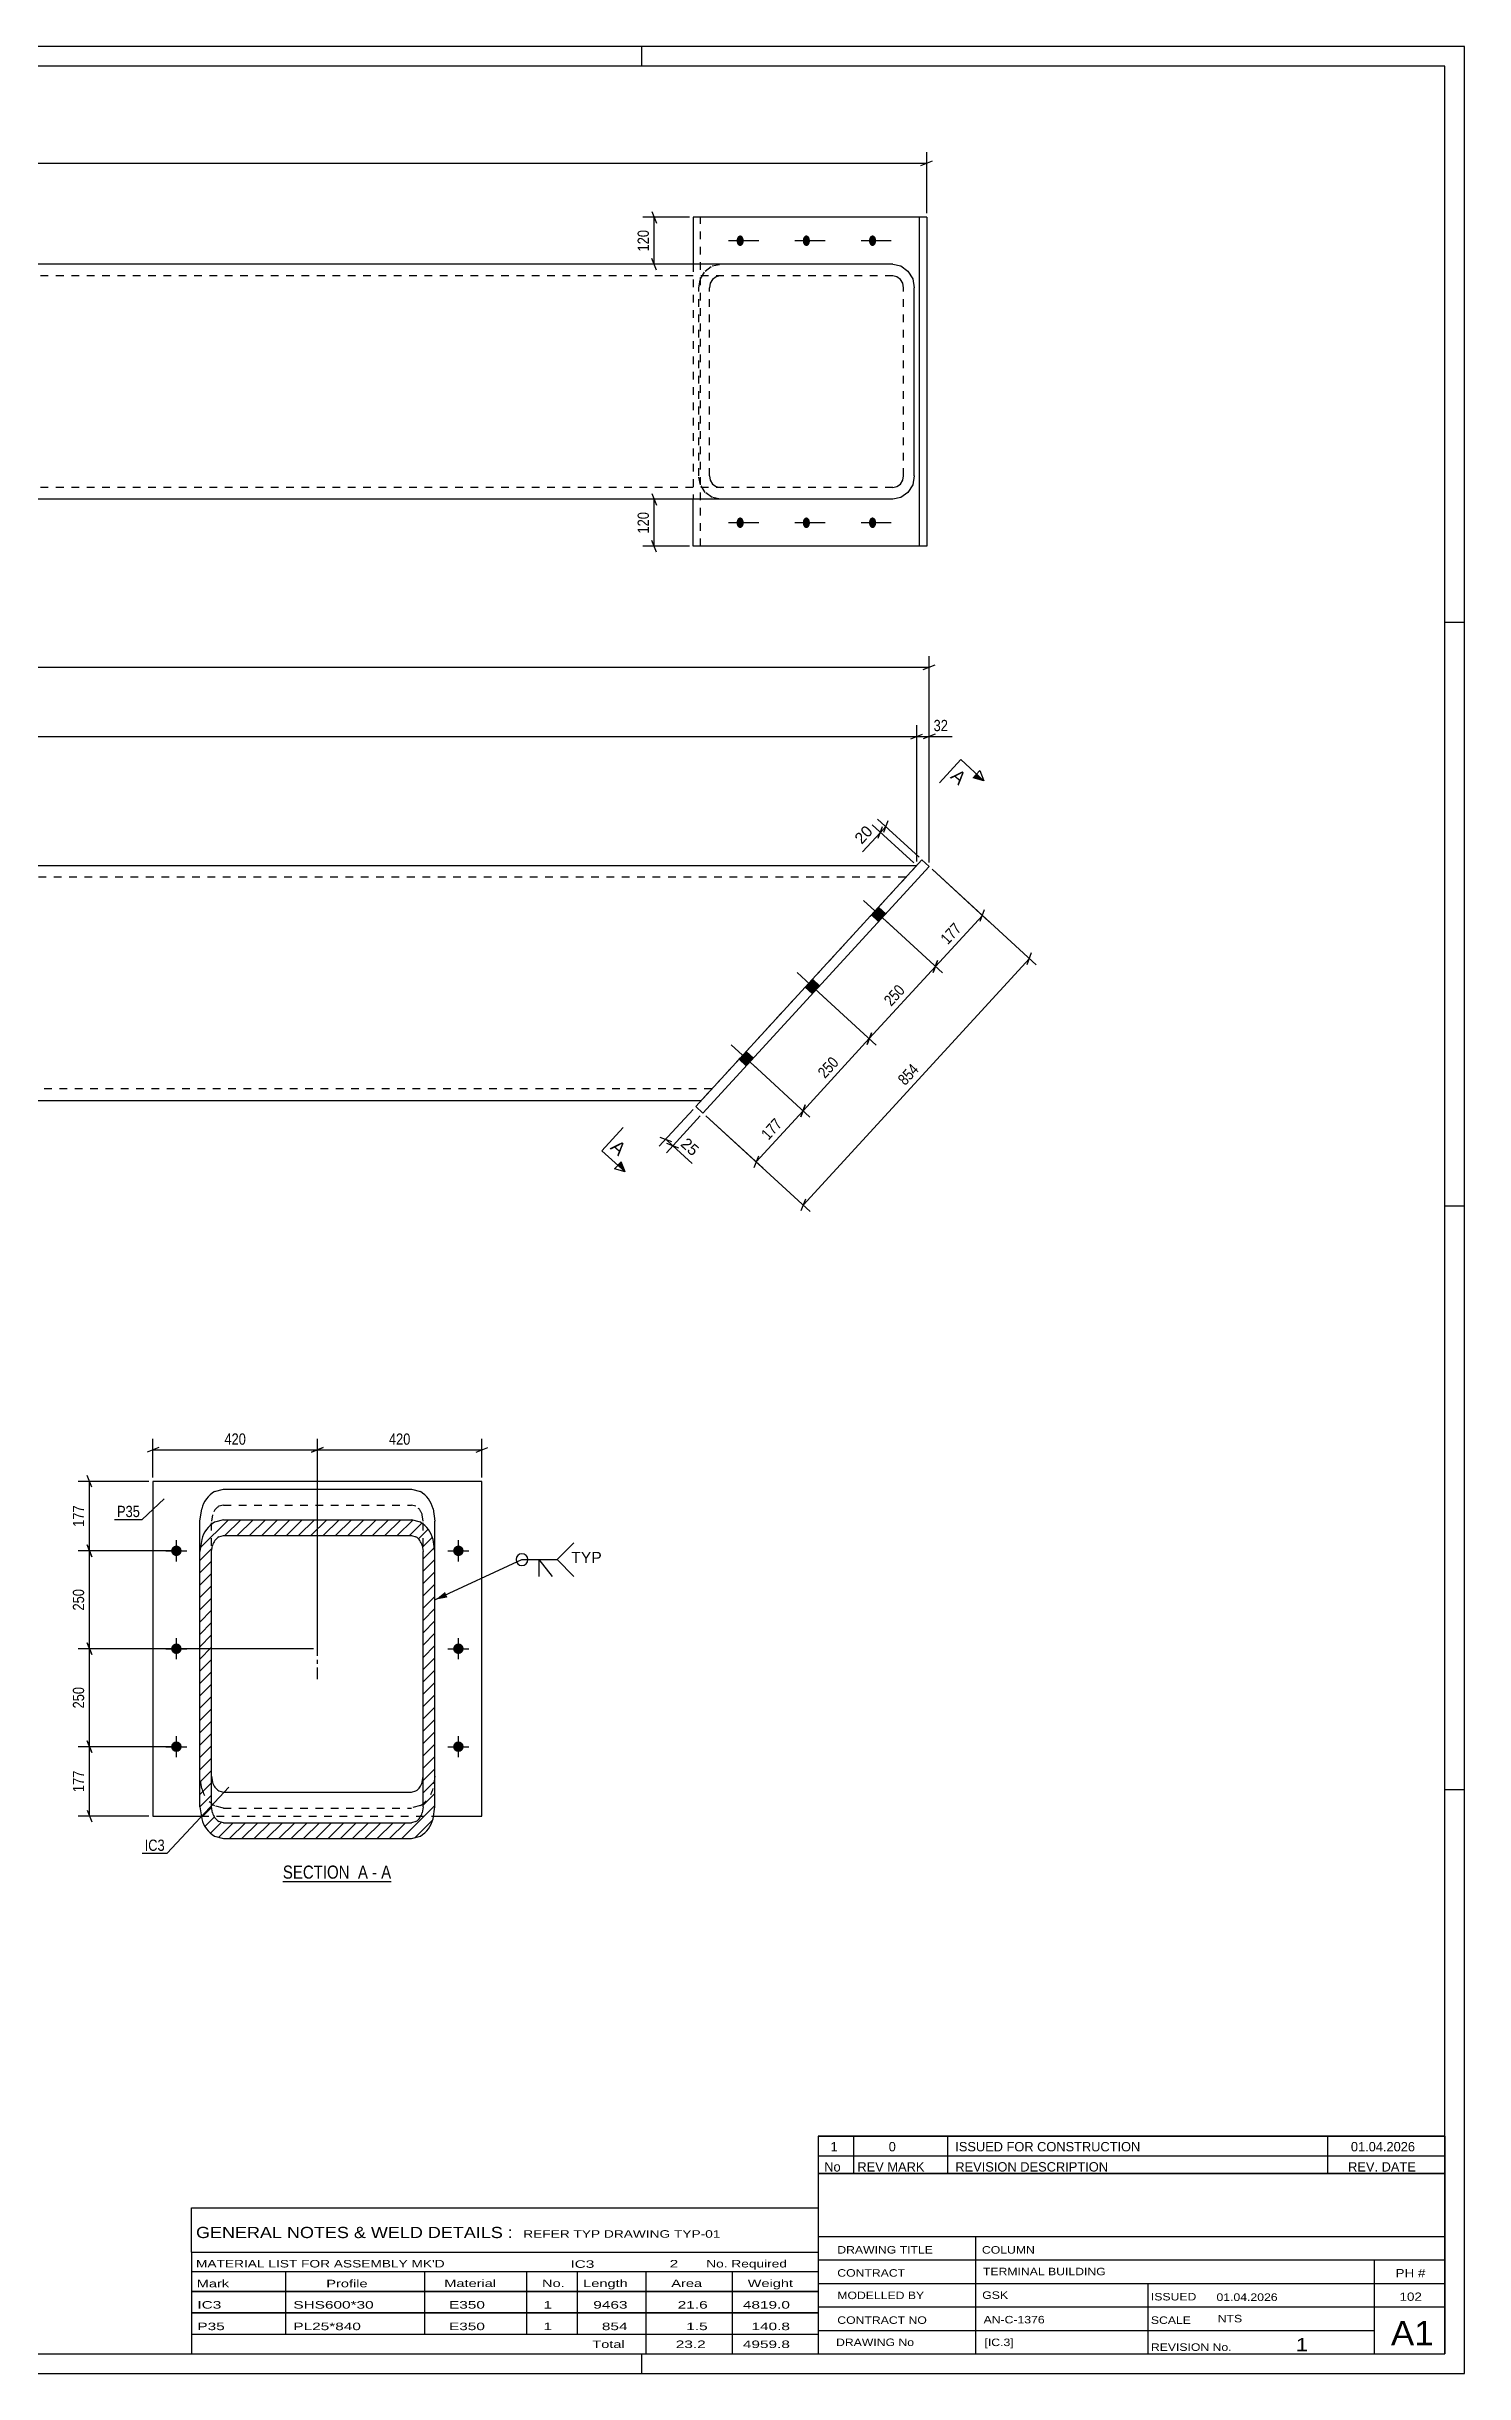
# Model space of a CAD drawing. Header units: millimetres. Extents: x 0 to 841, y 0 to 594.
# Drawn here: x 479 to 841, y 0 to 594 of the extents above; entities that cross this region are included whole.
import ezdxf

# ---------------------------------------------------------------- set-up
doc = ezdxf.new("R2010")
doc.units = ezdxf.units.MM
doc.linetypes.add('DXK_LINE_DOT2', pattern=[3.9198, 1.9599, -1.9599])
doc.linetypes.add('DXK_LINE_DOT3', pattern=[5.9187, 2.979, -0.9799, 0.9799, -0.9799])
doc.styles.add('Arial', font='ARIAL.TTF', dxfattribs={"height": 0.2})
doc.styles.add('Arial Narrow', font='ARIALN.TTF', dxfattribs={"height": 0.2})

# ---------------------------------------------------------------- blocks, each defined once
blk = doc.blocks.new('Unknown-727412245-1984')
at = {"color": 5, "linetype": 'Continuous'}
for p, q in [((841, 594), (0, 594)), ((631, 589), (631, 594)), ((841, 0), (841, 594)), ((836, 589), (5, 589)), ((836, 5), (836, 589)), ((841, 447), (836, 447)), ((841, 298), (836, 298)), ((841, 149), (836, 149)), ((0, 0), (841, 0)), ((5, 5), (836, 5)), ((631, 0), (631, 5))]:
    blk.add_line(p, q, dxfattribs=at)
blk = doc.blocks.new('Unknown-727412245-13 - 2890')
at = {"color": 6, "linetype": 'Continuous'}
blk.add_line((539.33, 125.56), (566.98, 125.56), dxfattribs=at)
at = {"color": 0, "linetype": 'Continuous'}
blk.add_wipeout([(557.44, 126.31), (557.44, 129.81), (539.33, 129.81), (539.33, 126.31)], dxfattribs=at)
blk.add_wipeout([(561.05, 126.31), (561.05, 129.81), (558.49, 129.81), (558.49, 126.31)], dxfattribs=at)
at = {"color": 7, "linetype": 'Continuous', "style": 'Arial Narrow'}
blk.add_text('SECTION ', height=3.34, dxfattribs=at).set_placement((539.33, 126.31))
at = {"color": 0, "linetype": 'Continuous'}
blk.add_wipeout([(563.37, 126.31), (563.37, 129.81), (562.1, 129.81), (562.1, 126.31)], dxfattribs=at)
at = {"color": 7, "linetype": 'Continuous', "style": 'Arial Narrow'}
blk.add_text('A', height=3.34, dxfattribs=at).set_placement((558.49, 126.31))
at = {"color": 0, "linetype": 'Continuous'}
blk.add_wipeout([(566.98, 126.31), (566.98, 129.81), (564.42, 129.81), (564.42, 126.31)], dxfattribs=at)
at = {"color": 7, "linetype": 'Continuous', "style": 'Arial Narrow'}
for s, p in [('-', (562.1, 126.31)), ('A', (564.42, 126.31))]:
    blk.add_text(s, height=3.34, dxfattribs=at).set_placement(p)
blk = doc.blocks.new('Bolt-727412245-1223 - 1134')
at = {"linetype": 'Continuous'}
for points in [[(691.42, 374.31), (689.59, 372.32), (691.43, 370.63), (693.26, 372.62)], [(674.52, 355.89), (672.69, 353.9), (674.53, 352.21), (676.36, 354.2)], [(657.62, 337.46), (655.79, 335.47), (657.63, 333.78), (659.46, 335.77)]]:
    blk.add_hatch(color=1, dxfattribs=at).paths.add_polyline_path(points)
at = {"color": 1, "linetype": 'Continuous'}
for p, q in [((695.29, 368.92), (687.56, 376.02)), ((693.26, 372.62), (691.42, 374.31)), ((691.43, 370.63), (689.59, 372.32)), ((678.39, 350.5), (670.66, 357.6)), ((674.53, 352.21), (672.69, 353.9)), ((676.36, 354.2), (674.52, 355.89)), ((661.49, 332.08), (653.76, 339.17)), ((657.63, 333.78), (655.79, 335.47)), ((659.46, 335.77), (657.62, 337.46))]:
    blk.add_line(p, q, dxfattribs=at)
blk = doc.blocks.new('Part-727412245-1220 - 1134')
at = {"color": 2, "linetype": 'Continuous'}
for p, q in [((702.49, 386.38), (644.74, 323.43)), ((704.33, 384.68), (702.49, 386.38)), ((646.58, 321.74), (704.33, 384.68)), ((644.74, 323.43), (646.58, 321.74))]:
    blk.add_line(p, q, dxfattribs=at)
blk = doc.blocks.new('Part-727412245-1221 - 1134')
at = {"color": 2, "linetype": 'Continuous'}
for p, q in [((132.64, 384.93), (127.13, 378.93)), ((132.64, 384.93), (388.64, 384.93)), ((388.74, 384.93), (701.16, 384.93)), ((127.13, 378.93), (100.67, 350.09)), ((121.56, 330.93), (100.67, 350.09)), ((121.56, 330.93), (128.1, 324.93)), ((128.1, 324.93), (388.64, 324.93)), ((388.74, 324.93), (646.11, 324.93))]:
    blk.add_line(p, q, dxfattribs=at)
at = {"color": 7, "linetype": 'DXK_LINE_DOT2'}
for p, q in [((132.64, 384.93), (129.24, 381.22)), ((388.64, 381.93), (129.89, 381.93)), ((698.41, 381.93), (388.74, 381.93)), ((701.16, 384.93), (646.11, 324.93)), ((127.6, 325.38), (121.56, 330.93)), ((388.64, 327.93), (124.83, 327.93)), ((648.86, 327.93), (388.74, 327.93))]:
    blk.add_line(p, q, dxfattribs=at)
blk = doc.blocks.new('Bolt-727412245-1222 - 1134')
at = {"linetype": 'Continuous'}
for points in [[(691.42, 374.31), (689.59, 372.32), (691.43, 370.63), (693.26, 372.62)], [(674.52, 355.89), (672.69, 353.9), (674.53, 352.21), (676.36, 354.2)], [(657.62, 337.46), (655.79, 335.47), (657.63, 333.78), (659.46, 335.77)]]:
    blk.add_hatch(color=1, dxfattribs=at).paths.add_polyline_path(points)
at = {"color": 1, "linetype": 'Continuous'}
for p, q in [((695.29, 368.92), (687.56, 376.02)), ((693.26, 372.62), (691.42, 374.31)), ((691.43, 370.63), (689.59, 372.32)), ((678.39, 350.5), (670.66, 357.6)), ((674.53, 352.21), (672.69, 353.9)), ((676.36, 354.2), (674.52, 355.89)), ((661.49, 332.08), (653.76, 339.17)), ((657.63, 333.78), (655.79, 335.47)), ((659.46, 335.77), (657.62, 337.46))]:
    blk.add_line(p, q, dxfattribs=at)
blk = doc.blocks.new('Part-727412245-1226 - 1225')
at = {"color": 2, "linetype": 'Continuous'}
for p, q in [((644.11, 550.43), (644.11, 538.43)), ((701.87, 550.43), (644.11, 550.43)), ((703.71, 550.43), (701.87, 550.43)), ((701.87, 466.43), (701.87, 550.43)), ((703.71, 550.43), (703.71, 466.43)), ((644.11, 466.43), (644.11, 478.43)), ((703.71, 466.43), (644.11, 466.43))]:
    blk.add_line(p, q, dxfattribs=at)
at = {"color": 7, "linetype": 'DXK_LINE_DOT2'}
for p, q in [((645.96, 466.43), (645.96, 550.43)), ((644.11, 538.43), (644.11, 478.43))]:
    blk.add_line(p, q, dxfattribs=at)
blk = doc.blocks.new('Part-727412245-1227 - 1225')
at = {"color": 2, "linetype": 'Continuous'}
for p, q in [((388.01, 538.43), (100.05, 538.43)), ((100.05, 535.43), (100.05, 538.43)), ((126.51, 535.43), (100.05, 535.43)), ((122.19, 535.21), (120.94, 535.43)), ((123.25, 534.56), (122.19, 535.21)), ((128.62, 537.98), (126.51, 538.43)), ((126.51, 535.43), (127.56, 535.21)), ((127.56, 535.21), (128.45, 534.56)), ((130.4, 536.68), (128.62, 537.98)), ((131.59, 534.73), (130.4, 536.68)), ((132.01, 532.43), (131.59, 534.73)), ((695.03, 538.43), (388.11, 538.43)), ((695.03, 538.43), (697.14, 537.98)), ((697.14, 537.98), (698.92, 536.68)), ((698.92, 536.68), (700.12, 534.73)), ((700.12, 534.73), (700.54, 532.43)), ((123.96, 533.58), (123.25, 534.56)), ((124.21, 532.43), (123.96, 533.58)), ((124.21, 484.43), (124.21, 532.43)), ((128.45, 534.56), (129.05, 533.58)), ((129.05, 533.58), (129.26, 532.43)), ((129.26, 484.43), (129.26, 532.43)), ((132.01, 484.43), (132.01, 532.43)), ((700.54, 484.43), (700.54, 532.43)), ((100.05, 478.43), (100.05, 481.43)), ((126.51, 481.43), (100.05, 481.43)), ((120.94, 481.43), (122.19, 481.66)), ((122.19, 481.66), (123.25, 482.31)), ((123.25, 482.31), (123.96, 483.29)), ((123.96, 483.29), (124.21, 484.43)), ((127.56, 481.66), (126.51, 481.43)), ((128.45, 482.31), (127.56, 481.66)), ((129.05, 483.29), (128.45, 482.31)), ((129.26, 484.43), (129.05, 483.29)), ((130.4, 480.19), (131.59, 482.14)), ((131.59, 482.14), (132.01, 484.43)), ((700.12, 482.14), (698.92, 480.19)), ((700.54, 484.43), (700.12, 482.14)), ((388.01, 478.43), (100.05, 478.43)), ((126.51, 478.43), (128.62, 478.89)), ((128.62, 478.89), (130.4, 480.19)), ((695.03, 478.43), (388.11, 478.43)), ((697.14, 478.89), (695.03, 478.43)), ((698.92, 480.19), (697.14, 478.89))]:
    blk.add_line(p, q, dxfattribs=at)
at = {"color": 7, "linetype": 'DXK_LINE_DOT2'}
for p, q in [((120.94, 538.43), (123.44, 537.98)), ((123.44, 537.98), (125.56, 536.68)), ((125.56, 536.68), (126.98, 534.73)), ((388.01, 535.43), (126.51, 535.43)), ((126.98, 534.73), (127.48, 532.43)), ((695.03, 535.43), (388.11, 535.43)), ((645.49, 532.43), (645.91, 534.73)), ((645.91, 534.73), (647.1, 536.68)), ((647.1, 536.68), (648.89, 537.98)), ((648.89, 537.98), (650.99, 538.43)), ((649.94, 535.21), (649.05, 534.56)), ((650.99, 535.43), (649.94, 535.21)), ((696.09, 535.21), (695.03, 535.43)), ((696.98, 534.56), (696.09, 535.21)), ((127.48, 484.43), (127.48, 532.43)), ((645.49, 484.43), (645.49, 532.43)), ((648.45, 533.58), (648.24, 532.43)), ((648.24, 484.43), (648.24, 532.43)), ((649.05, 534.56), (648.45, 533.58)), ((697.57, 533.58), (696.98, 534.56)), ((697.78, 532.43), (697.57, 533.58)), ((697.78, 484.43), (697.78, 532.43)), ((126.98, 482.14), (125.56, 480.19)), ((388.01, 481.43), (126.51, 481.43)), ((127.48, 484.43), (126.98, 482.14)), ((695.03, 481.43), (388.11, 481.43)), ((645.91, 482.14), (645.49, 484.43)), ((647.1, 480.19), (645.91, 482.14)), ((648.24, 484.43), (648.45, 483.29)), ((648.45, 483.29), (649.05, 482.31)), ((649.05, 482.31), (649.94, 481.66)), ((649.94, 481.66), (650.99, 481.43)), ((695.03, 481.43), (696.09, 481.66)), ((696.09, 481.66), (696.98, 482.31)), ((696.98, 482.31), (697.57, 483.29)), ((697.57, 483.29), (697.78, 484.43)), ((123.44, 478.89), (120.94, 478.43)), ((125.56, 480.19), (123.44, 478.89)), ((648.89, 478.89), (647.1, 480.19)), ((650.99, 478.43), (648.89, 478.89))]:
    blk.add_line(p, q, dxfattribs=at)
blk = doc.blocks.new('Bolt-727412245-1228 - 1225')
at = {"linetype": 'Continuous'}
for points in [[(656.99, 544.43), (656.97, 544.15), (656.91, 543.88), (656.82, 543.64), (656.69, 543.43), (656.54, 543.26), (656.36, 543.15), (656.17, 543.09), (655.98, 543.09), (655.8, 543.15), (655.62, 543.26), (655.47, 543.43), (655.34, 543.64), (655.25, 543.88), (655.19, 544.15), (655.17, 544.43), (655.19, 544.71), (655.25, 544.98), (655.34, 545.23), (655.47, 545.44), (655.62, 545.6), (655.8, 545.72), (655.98, 545.78), (656.17, 545.78), (656.36, 545.72), (656.54, 545.6), (656.69, 545.44), (656.82, 545.23), (656.91, 544.98), (656.97, 544.71)], [(673.89, 544.43), (673.87, 544.15), (673.81, 543.88), (673.72, 543.64), (673.59, 543.43), (673.44, 543.26), (673.26, 543.15), (673.08, 543.09), (672.88, 543.09), (672.7, 543.15), (672.52, 543.26), (672.37, 543.43), (672.24, 543.64), (672.15, 543.88), (672.09, 544.15), (672.07, 544.43), (672.09, 544.71), (672.15, 544.98), (672.24, 545.23), (672.37, 545.44), (672.52, 545.6), (672.7, 545.72), (672.88, 545.78), (673.08, 545.78), (673.26, 545.72), (673.44, 545.6), (673.59, 545.44), (673.72, 545.23), (673.81, 544.98), (673.87, 544.71)], [(690.79, 544.43), (690.77, 544.15), (690.71, 543.88), (690.62, 543.64), (690.49, 543.43), (690.34, 543.26), (690.16, 543.15), (689.98, 543.09), (689.79, 543.09), (689.6, 543.15), (689.42, 543.26), (689.27, 543.43), (689.14, 543.64), (689.05, 543.88), (688.99, 544.15), (688.97, 544.43), (688.99, 544.71), (689.05, 544.98), (689.14, 545.23), (689.27, 545.44), (689.42, 545.6), (689.6, 545.72), (689.79, 545.78), (689.98, 545.78), (690.16, 545.72), (690.34, 545.6), (690.49, 545.44), (690.62, 545.23), (690.71, 544.98), (690.77, 544.71)]]:
    blk.add_hatch(color=1, dxfattribs=at).paths.add_polyline_path(points)
at = {"color": 1, "linetype": 'Continuous'}
for p, q in [((660.87, 544.43), (653.13, 544.43)), ((677.77, 544.43), (670.03, 544.43)), ((694.67, 544.43), (686.93, 544.43))]:
    blk.add_line(p, q, dxfattribs=at)
blk = doc.blocks.new('Bolt-727412245-1229 - 1225')
at = {"linetype": 'Continuous'}
for points in [[(656.99, 472.43), (656.97, 472.15), (656.91, 471.88), (656.82, 471.64), (656.69, 471.43), (656.54, 471.26), (656.36, 471.15), (656.17, 471.09), (655.98, 471.09), (655.8, 471.15), (655.62, 471.26), (655.47, 471.43), (655.34, 471.64), (655.25, 471.88), (655.19, 472.15), (655.17, 472.43), (655.19, 472.71), (655.25, 472.98), (655.34, 473.23), (655.47, 473.44), (655.62, 473.6), (655.8, 473.72), (655.98, 473.78), (656.17, 473.78), (656.36, 473.72), (656.54, 473.6), (656.69, 473.44), (656.82, 473.23), (656.91, 472.98), (656.97, 472.71)], [(673.89, 472.43), (673.87, 472.15), (673.81, 471.88), (673.72, 471.64), (673.59, 471.43), (673.44, 471.26), (673.26, 471.15), (673.08, 471.09), (672.88, 471.09), (672.7, 471.15), (672.52, 471.26), (672.37, 471.43), (672.24, 471.64), (672.15, 471.88), (672.09, 472.15), (672.07, 472.43), (672.09, 472.71), (672.15, 472.98), (672.24, 473.23), (672.37, 473.44), (672.52, 473.6), (672.7, 473.72), (672.88, 473.78), (673.08, 473.78), (673.26, 473.72), (673.44, 473.6), (673.59, 473.44), (673.72, 473.23), (673.81, 472.98), (673.87, 472.71)], [(690.79, 472.43), (690.77, 472.15), (690.71, 471.88), (690.62, 471.64), (690.49, 471.43), (690.34, 471.26), (690.16, 471.15), (689.98, 471.09), (689.79, 471.09), (689.6, 471.15), (689.42, 471.26), (689.27, 471.43), (689.14, 471.64), (689.05, 471.88), (688.99, 472.15), (688.97, 472.43), (688.99, 472.71), (689.05, 472.98), (689.14, 473.23), (689.27, 473.44), (689.42, 473.6), (689.6, 473.72), (689.79, 473.78), (689.98, 473.78), (690.16, 473.72), (690.34, 473.6), (690.49, 473.44), (690.62, 473.23), (690.71, 472.98), (690.77, 472.71)]]:
    blk.add_hatch(color=1, dxfattribs=at).paths.add_polyline_path(points)
at = {"color": 1, "linetype": 'Continuous'}
for p, q in [((660.87, 472.43), (653.13, 472.43)), ((677.77, 472.43), (670.03, 472.43)), ((694.67, 472.43), (686.93, 472.43))]:
    blk.add_line(p, q, dxfattribs=at)
blk = doc.blocks.new('Part-727412245-3150 - 2890')
at = {"color": 2, "linetype": 'Continuous'}
for p, q in [((590.14, 227.72), (506.14, 227.72)), ((506.14, 227.72), (506.14, 142.3)), ((590.14, 142.3), (590.14, 227.72)), ((506.14, 142.3), (518.49, 142.3)), ((577.79, 142.3), (590.14, 142.3))]:
    blk.add_line(p, q, dxfattribs=at)
at = {"color": 7, "linetype": 'DXK_LINE_DOT2'}
blk.add_line((518.49, 142.3), (577.79, 142.3), dxfattribs=at)
blk = doc.blocks.new('Bolt-727412245-3368 - 2890')
at = {"linetype": 'Continuous'}
for points in [[(510.79, 210, -1), (513.49, 210, -1)], [(510.79, 185, -1), (513.49, 185, -1)], [(510.79, 160, -1), (513.49, 160, -1)]]:
    blk.add_hatch(color=1, dxfattribs=at).paths.add_polyline_path(points)
at = {"color": 1, "linetype": 'Continuous'}
for p, q in [((509.44, 210), (514.84, 210)), ((512.14, 207.3), (512.14, 212.7)), ((509.44, 185), (514.84, 185)), ((512.14, 182.3), (512.14, 187.7)), ((512.14, 157.3), (512.14, 162.7)), ((509.44, 160), (514.84, 160))]:
    blk.add_line(p, q, dxfattribs=at)
blk = doc.blocks.new('Part-727412245-3151 - 2890')
at = {"linetype": 'Continuous'}
h = blk.add_hatch(dxfattribs=at)
h.set_pattern_fill('', scale=0.7, style=0, pattern_type=0)
h.set_pattern_definition([(45, (518.1392, 144.6634), (-1.571545, 1.571545), [])])
h.paths.add_polyline_path([(518.14, 209.8), (518.14, 144.66), (518.6, 141.55), (519.9, 138.91), (521.84, 137.14), (524.14, 136.52), (572.14, 136.52), (574.44, 137.14), (576.38, 138.91), (577.68, 141.55), (578.14, 144.66), (578.14, 209.8), (577.68, 212.92), (576.38, 215.56), (574.44, 217.33), (572.14, 217.95), (524.14, 217.95), (521.84, 217.33), (519.9, 215.56), (518.6, 212.92)])
h.paths.add_polyline_path([(522.02, 212.68), (522.99, 213.57), (524.14, 213.88), (572.14, 213.88), (573.29, 213.57), (574.26, 212.68), (574.91, 211.36), (575.14, 209.8), (575.14, 144.66), (574.91, 143.11), (574.26, 141.78), (573.29, 140.9), (572.14, 140.59), (524.14, 140.59), (522.99, 140.9), (522.02, 141.78), (521.37, 143.11), (521.14, 144.66), (521.14, 209.8), (521.37, 211.36)])
at = {"color": 2, "linetype": 'Continuous'}
for p, q in [((521.84, 225.14), (524.14, 225.76)), ((524.14, 225.76), (572.14, 225.76)), ((572.14, 225.76), (574.44, 225.14)), ((518.14, 217.61), (518.6, 220.73)), ((577.68, 220.73), (578.14, 217.61)), ((518.14, 209.8), (518.14, 217.61)), ((524.14, 217.95), (521.84, 217.33)), ((522.99, 213.57), (524.14, 213.88)), ((524.14, 217.95), (572.14, 217.95)), ((524.14, 213.88), (572.14, 213.88)), ((574.44, 217.33), (572.14, 217.95)), ((572.14, 213.88), (573.29, 213.57)), ((578.14, 209.8), (578.14, 217.61)), ((518.6, 212.92), (518.14, 209.8)), ((518.14, 144.66), (518.14, 209.8)), ((521.14, 209.8), (521.37, 211.36)), ((521.14, 144.66), (521.14, 209.8)), ((574.91, 211.36), (575.14, 209.8)), ((575.14, 144.66), (575.14, 209.8)), ((578.14, 209.8), (577.68, 212.92)), ((578.14, 144.66), (578.14, 209.8)), ((521.14, 152.47), (521.37, 150.92)), ((522.99, 148.71), (524.14, 148.4)), ((572.14, 148.4), (573.29, 148.71)), ((574.91, 150.92), (575.14, 152.47)), ((518.14, 144.66), (518.6, 141.55)), ((521.37, 143.11), (521.14, 144.66)), ((524.14, 148.4), (572.14, 148.4)), ((575.14, 144.66), (574.91, 143.11)), ((577.68, 141.55), (578.14, 144.66)), ((521.84, 137.14), (524.14, 136.52)), ((524.14, 140.59), (522.99, 140.9)), ((524.14, 140.59), (572.14, 140.59)), ((573.29, 140.9), (572.14, 140.59)), ((572.14, 136.52), (574.44, 137.14)), ((524.14, 136.52), (572.14, 136.52))]:
    blk.add_line(p, q, dxfattribs=at)
at = {"color": 7, "linetype": 'DXK_LINE_DOT2'}
for p, q in [((524.14, 221.69), (522.99, 221.38)), ((524.14, 221.69), (572.14, 221.69)), ((573.29, 221.38), (572.14, 221.69)), ((521.37, 219.17), (521.14, 217.61)), ((521.14, 144.66), (521.14, 217.61)), ((575.14, 217.61), (574.91, 219.17)), ((575.14, 144.66), (575.14, 217.61)), ((518.14, 144.66), (518.14, 209.8)), ((578.14, 144.66), (578.14, 209.8)), ((518.6, 149.36), (518.14, 152.47)), ((578.14, 152.47), (577.68, 149.36)), ((524.14, 144.33), (521.84, 144.95)), ((524.14, 144.33), (572.14, 144.33)), ((574.44, 144.95), (572.14, 144.33))]:
    blk.add_line(p, q, dxfattribs=at)
at = {"color": 7, "linetype": 'DXK_LINE_DOT3'}
blk.add_line((548.14, 177.23), (548.14, 191.8), dxfattribs=at)
at = {"color": 2, "linetype": 'Continuous'}
for centre, radius, start, end in [((525.79, 218.83), 7.44, 122.03003, 165.20001), ((570.49, 218.83), 7.44, 14.79999, 57.96997), ((525.79, 211.02), 7.44, 122.0298, 165.19986), ((570.49, 211.02), 7.44, 14.80014, 57.9702), ((524.96, 210.41), 3.72, 122.0298, 165.19986), ((571.31, 210.41), 3.72, 14.80014, 57.9702), ((524.96, 151.87), 3.72, 194.79999, 237.96997), ((571.31, 151.87), 3.72, 302.03003, 345.20001), ((524.96, 144.06), 3.72, 194.80014, 237.9702), ((571.31, 144.06), 3.72, 302.0298, 345.19986), ((525.79, 143.45), 7.44, 194.80014, 237.9702), ((570.49, 143.45), 7.44, 302.0298, 345.19986)]:
    blk.add_arc(centre, radius, start, end, dxfattribs=at)
at = {"color": 7, "linetype": 'DXK_LINE_DOT2'}
for centre, radius, start, end in [((524.96, 218.22), 3.72, 122.03003, 165.20001), ((571.31, 218.22), 3.72, 14.79999, 57.96997), ((525.79, 151.26), 7.44, 194.79999, 237.96997), ((570.49, 151.26), 7.44, 302.03003, 345.20001)]:
    blk.add_arc(centre, radius, start, end, dxfattribs=at)
blk = doc.blocks.new('Bolt-727412245-3369 - 2890')
at = {"linetype": 'Continuous'}
for points in [[(582.79, 210, -1), (585.49, 210, -1)], [(582.79, 185, -1), (585.49, 185, -1)], [(582.79, 160, -1), (585.49, 160, -1)]]:
    blk.add_hatch(color=1, dxfattribs=at).paths.add_polyline_path(points)
at = {"color": 1, "linetype": 'Continuous'}
for p, q in [((581.44, 210), (586.84, 210)), ((584.14, 207.3), (584.14, 212.7)), ((581.44, 185), (586.84, 185)), ((584.14, 182.3), (584.14, 187.7)), ((584.14, 157.3), (584.14, 162.7)), ((581.44, 160), (586.84, 160))]:
    blk.add_line(p, q, dxfattribs=at)
blk = doc.blocks.new('StraightDimension-727412245-4234 - 1134')
at = {"color": 7, "linetype": 'Continuous'}
for p, q in [((644.06, 322.69), (635.44, 313.29)), ((645.9, 321), (637.28, 311.6)), ((635.55, 315.63), (638.57, 314.49)), ((637.06, 315.06), (638.9, 313.37)), ((640.41, 312.79), (637.39, 313.94))]:
    blk.add_line(p, q, dxfattribs=at)
at = {"color": 0}
blk.add_wipeout([(643.96, 309.75), (646.8, 312.84), (642.63, 316.66), (639.79, 313.56)], dxfattribs=at)
at = {"color": 7, "linetype": 'Continuous'}
blk.add_line((638.9, 313.37), (643.84, 308.84), dxfattribs=at)
blk.add_line((638.9, 313.37), (643.84, 308.84), dxfattribs=at)
at = {"color": 3, "style": 'Arial'}
blk.add_text('25', height=2.865, rotation=-42.53639, dxfattribs=at).set_placement((640.64, 313.6))
blk = doc.blocks.new('StraightDimension-727412245-1497 - 1134')
at = {"color": 7, "linetype": 'Continuous'}
for p, q in [((699.66, 417.29), (702.66, 418.49)), ((701.16, 385.93), (701.16, 420.74)), ((701.16, 417.89), (704.33, 417.89)), ((705.83, 418.49), (702.83, 417.29)), ((704.33, 385.68), (704.33, 420.74))]:
    blk.add_line(p, q, dxfattribs=at)
at = {"color": 0}
blk.add_wipeout([(709.71, 418.64), (709.71, 422.84), (704.86, 422.84), (704.86, 418.64)], dxfattribs=at)
at = {"color": 7, "linetype": 'Continuous'}
blk.add_line((704.33, 417.89), (710.24, 417.89), dxfattribs=at)
blk.add_line((704.33, 417.89), (710.24, 417.89), dxfattribs=at)
at = {"color": 3, "style": 'Arial Narrow'}
blk.add_text('32', height=2.863, dxfattribs=at).set_placement((705.46, 419.24))
blk = doc.blocks.new('StraightDimension-727412245-1498 - 1134')
at = {"color": 7, "linetype": 'Continuous'}
for p, q in [((102.17, 418.49), (99.17, 417.29)), ((100.67, 351.09), (100.67, 420.74)), ((100.67, 417.89), (701.16, 417.89)), ((699.66, 417.29), (702.66, 418.49)), ((701.16, 385.93), (701.16, 420.74))]:
    blk.add_line(p, q, dxfattribs=at)
at = {"color": 0}
blk.add_wipeout([(405.17, 418.64), (405.17, 422.84), (396.66, 422.84), (396.66, 418.64)], dxfattribs=at)
at = {"color": 3, "style": 'Arial Narrow'}
blk.add_text('9463', height=2.863, dxfattribs=at).set_placement((397.26, 419.24))
blk = doc.blocks.new('StraightDimension-727412245-2644 - 1134')
at = {"color": 7, "linetype": 'Continuous'}
for p, q in [((102.17, 436.15), (99.17, 434.95)), ((100.67, 351.09), (100.67, 438.4)), ((100.67, 435.55), (704.33, 435.55)), ((702.83, 434.95), (705.83, 436.15)), ((704.33, 385.68), (704.33, 438.4))]:
    blk.add_line(p, q, dxfattribs=at)
at = {"color": 0}
blk.add_wipeout([(406.76, 436.3), (406.76, 440.5), (398.25, 440.5), (398.25, 436.3)], dxfattribs=at)
at = {"color": 3, "style": 'Arial Narrow'}
blk.add_text('9494', height=2.863, dxfattribs=at).set_placement((398.85, 436.9))
blk = doc.blocks.new('StraightDimension-727412245-2665 - 1134')
at = {"color": 7, "linetype": 'Continuous'}
for p, q in [((705.07, 384.01), (719.69, 370.6)), ((693.08, 370.95), (707.7, 357.54)), ((705.93, 359.16), (717.92, 372.22)), ((717.34, 370.71), (718.49, 373.73)), ((706.5, 360.67), (705.36, 357.65))]:
    blk.add_line(p, q, dxfattribs=at)
at = {"color": 0}
blk.add_wipeout([(713.63, 368.66), (710.54, 371.5), (706.02, 366.57), (709.11, 363.73)], dxfattribs=at)
at = {"color": 3, "style": 'Arial Narrow'}
blk.add_text('177', height=2.863, rotation=47.46382, dxfattribs=at).set_placement((709.08, 364.58))
blk = doc.blocks.new('StraightDimension-727412245-2666 - 1134')
at = {"color": 7, "linetype": 'Continuous'}
for p, q in [((693.08, 370.95), (707.7, 357.54)), ((689.03, 340.74), (705.93, 359.16)), ((705.36, 357.65), (706.5, 360.67)), ((676.18, 352.52), (690.8, 339.11)), ((689.6, 342.25), (688.46, 339.23))]:
    blk.add_line(p, q, dxfattribs=at)
at = {"color": 0}
blk.add_wipeout([(699.19, 352.92), (696.09, 355.76), (691.57, 350.83), (694.67, 347.99)], dxfattribs=at)
at = {"color": 3, "style": 'Arial Narrow'}
blk.add_text('250', height=2.863, rotation=47.46382, dxfattribs=at).set_placement((694.63, 348.84))
blk = doc.blocks.new('StraightDimension-727412245-2667 - 1134')
at = {"color": 7, "linetype": 'Continuous'}
for p, q in [((676.18, 352.52), (690.8, 339.11)), ((672.13, 322.32), (689.03, 340.74)), ((688.46, 339.23), (689.6, 342.25)), ((659.28, 334.1), (673.9, 320.69)), ((672.7, 323.83), (671.56, 320.8))]:
    blk.add_line(p, q, dxfattribs=at)
at = {"color": 0}
blk.add_wipeout([(682.29, 334.5), (679.19, 337.34), (674.67, 332.41), (677.77, 329.57)], dxfattribs=at)
at = {"color": 3, "style": 'Arial Narrow'}
blk.add_text('250', height=2.863, rotation=47.46382, dxfattribs=at).set_placement((677.73, 330.42))
blk = doc.blocks.new('StraightDimension-727412245-2668 - 1134')
at = {"color": 7, "linetype": 'Continuous'}
for p, q in [((659.28, 334.1), (673.9, 320.69)), ((647.32, 321.06), (661.93, 307.65)), ((660.16, 309.27), (672.13, 322.32)), ((671.56, 320.8), (672.7, 323.83)), ((660.74, 310.78), (659.59, 307.76))]:
    blk.add_line(p, q, dxfattribs=at)
at = {"color": 0}
blk.add_wipeout([(667.85, 318.76), (664.76, 321.6), (660.24, 316.68), (663.34, 313.84)], dxfattribs=at)
at = {"color": 3, "style": 'Arial Narrow'}
blk.add_text('177', height=2.863, rotation=47.46382, dxfattribs=at).set_placement((663.3, 314.69))
blk = doc.blocks.new('StraightDimension-727412245-2727 - 1134')
at = {"color": 7, "linetype": 'Continuous'}
for p, q in [((705.07, 384.01), (731.68, 359.59)), ((729.34, 359.7), (730.48, 362.73)), ((672.16, 298.27), (729.91, 361.22)), ((647.32, 321.06), (673.93, 296.64)), ((672.73, 299.78), (671.59, 296.76))]:
    blk.add_line(p, q, dxfattribs=at)
at = {"color": 0}
blk.add_wipeout([(702.74, 332.71), (699.65, 335.55), (695.13, 330.63), (698.22, 327.79)], dxfattribs=at)
at = {"color": 3, "style": 'Arial Narrow'}
blk.add_text('854', height=2.863, rotation=47.46382, dxfattribs=at).set_placement((698.19, 328.63))
blk = doc.blocks.new('StraightDimension-727412245-4224 - 1134')
at = {"color": 7, "linetype": 'Continuous'}
for p, q in [((700.4, 385.58), (689.78, 395.32)), ((701.75, 387.05), (691.13, 396.8)), ((691.31, 391.89), (692.45, 394.91)), ((691.88, 393.4), (693.23, 394.87)), ((693.8, 396.38), (692.66, 393.36))]:
    blk.add_line(p, q, dxfattribs=at)
at = {"color": 0}
blk.add_wipeout([(690.97, 393.52), (687.88, 396.36), (684.06, 392.2), (687.15, 389.36)], dxfattribs=at)
at = {"color": 7, "linetype": 'Continuous'}
blk.add_line((691.88, 393.4), (687.35, 388.46), dxfattribs=at)
blk.add_line((691.88, 393.4), (687.35, 388.46), dxfattribs=at)
at = {"color": 3, "style": 'Arial'}
blk.add_text('20', height=2.865, rotation=47.46382, dxfattribs=at).set_placement((687.12, 390.2))
blk = doc.blocks.new('StraightDimension-727412245-4150 - 1225')
at = {"color": 7, "linetype": 'Continuous'}
for p, q in [((643.11, 550.43), (631.26, 550.43)), ((633.51, 551.93), (634.71, 548.93)), ((634.11, 538.43), (634.11, 550.43)), ((643.11, 538.43), (631.26, 538.43)), ((634.71, 536.93), (633.51, 539.93))]:
    blk.add_line(p, q, dxfattribs=at)
at = {"color": 0}
blk.add_wipeout([(633.36, 547.78), (629.16, 547.78), (629.16, 541.09), (633.36, 541.09)], dxfattribs=at)
at = {"color": 3, "style": 'Arial Narrow'}
blk.add_text('120', height=2.863, rotation=90.00021, dxfattribs=at).set_placement((632.76, 541.69))
blk = doc.blocks.new('StraightDimension-727412245-2839 - 1225')
at = {"color": 7, "linetype": 'Continuous'}
for p, q in [((101.55, 564.82), (98.55, 563.62)), ((100.05, 539.43), (100.05, 567.07)), ((702.21, 563.62), (705.21, 564.82)), ((703.71, 551.43), (703.71, 567.07)), ((100.05, 564.22), (703.71, 564.22))]:
    blk.add_line(p, q, dxfattribs=at)
at = {"color": 0}
blk.add_wipeout([(406.14, 564.97), (406.14, 569.17), (397.62, 569.17), (397.62, 564.97)], dxfattribs=at)
at = {"color": 3, "style": 'Arial Narrow'}
blk.add_text('9494', height=2.863, dxfattribs=at).set_placement((398.22, 565.57))
blk = doc.blocks.new('StraightDimension-727412245-4155 - 1225')
at = {"color": 7, "linetype": 'Continuous'}
for p, q in [((643.11, 478.43), (631.26, 478.43)), ((633.51, 479.93), (634.71, 476.93)), ((634.11, 466.43), (634.11, 478.43)), ((643.11, 466.43), (631.26, 466.43)), ((634.71, 464.93), (633.51, 467.93))]:
    blk.add_line(p, q, dxfattribs=at)
at = {"color": 0}
blk.add_wipeout([(633.36, 475.78), (629.16, 475.78), (629.16, 469.09), (633.36, 469.09)], dxfattribs=at)
at = {"color": 3, "style": 'Arial Narrow'}
blk.add_text('120', height=2.863, rotation=90.00021, dxfattribs=at).set_placement((632.76, 469.69))
blk = doc.blocks.new('StraightDimension-727412245-3371 - 2890')
at = {"color": 7, "linetype": 'Continuous'}
for p, q in [((505.14, 227.72), (487.07, 227.72)), ((490.52, 226.22), (489.32, 229.22)), ((489.92, 210), (489.92, 227.72)), ((511.14, 210), (487.07, 210)), ((489.32, 211.5), (490.52, 208.5))]:
    blk.add_line(p, q, dxfattribs=at)
at = {"color": 0}
blk.add_wipeout([(489.17, 222.2), (484.97, 222.2), (484.97, 215.52), (489.17, 215.52)], dxfattribs=at)
at = {"color": 3, "style": 'Arial Narrow'}
blk.add_text('177', height=2.863, rotation=90.00021, dxfattribs=at).set_placement((488.57, 216.12))
blk = doc.blocks.new('StraightDimension-727412245-3372 - 2890')
at = {"color": 7, "linetype": 'Continuous'}
for p, q in [((511.14, 210), (487.07, 210)), ((490.52, 208.5), (489.32, 211.5)), ((489.92, 185.01), (489.92, 210)), ((547.14, 185.01), (487.07, 185.01)), ((489.32, 186.51), (490.52, 183.51))]:
    blk.add_line(p, q, dxfattribs=at)
at = {"color": 0}
blk.add_wipeout([(489.17, 200.85), (484.97, 200.85), (484.97, 194.16), (489.17, 194.16)], dxfattribs=at)
at = {"color": 3, "style": 'Arial Narrow'}
blk.add_text('250', height=2.863, rotation=90.00021, dxfattribs=at).set_placement((488.57, 194.76))
blk = doc.blocks.new('StraightDimension-727412245-3373 - 2890')
at = {"color": 7, "linetype": 'Continuous'}
for p, q in [((547.14, 185.01), (487.07, 185.01)), ((490.52, 183.51), (489.32, 186.51)), ((489.92, 160), (489.92, 185.01)), ((489.32, 161.5), (490.52, 158.5)), ((511.14, 160), (487.07, 160))]:
    blk.add_line(p, q, dxfattribs=at)
at = {"color": 0}
blk.add_wipeout([(489.17, 175.85), (484.97, 175.85), (484.97, 169.16), (489.17, 169.16)], dxfattribs=at)
at = {"color": 3, "style": 'Arial Narrow'}
blk.add_text('250', height=2.863, rotation=90.00021, dxfattribs=at).set_placement((488.57, 169.76))
blk = doc.blocks.new('StraightDimension-727412245-3374 - 2890')
at = {"color": 7, "linetype": 'Continuous'}
for p, q in [((490.52, 158.5), (489.32, 161.5)), ((511.14, 160), (487.07, 160)), ((489.92, 142.3), (489.92, 160)), ((489.32, 143.8), (490.52, 140.8)), ((505.14, 142.3), (487.07, 142.3))]:
    blk.add_line(p, q, dxfattribs=at)
at = {"color": 0}
blk.add_wipeout([(489.17, 154.49), (484.97, 154.49), (484.97, 147.8), (489.17, 147.8)], dxfattribs=at)
at = {"color": 3, "style": 'Arial Narrow'}
blk.add_text('177', height=2.863, rotation=90.00021, dxfattribs=at).set_placement((488.57, 148.4))
blk = doc.blocks.new('StraightDimension-727412245-3454 - 2890')
at = {"color": 7, "linetype": 'Continuous'}
for p, q in [((548.14, 185.98), (548.14, 238.59)), ((590.14, 228.72), (590.14, 238.59)), ((549.64, 236.34), (546.64, 235.14)), ((548.14, 235.74), (590.14, 235.74)), ((588.64, 235.14), (591.64, 236.34))]:
    blk.add_line(p, q, dxfattribs=at)
at = {"color": 0}
blk.add_wipeout([(572.48, 236.49), (572.48, 240.69), (565.8, 240.69), (565.8, 236.49)], dxfattribs=at)
at = {"color": 3, "style": 'Arial Narrow'}
blk.add_text('420', height=2.863, dxfattribs=at).set_placement((566.4, 237.09))
blk = doc.blocks.new('StraightDimension-727412245-3455 - 2890')
at = {"color": 7, "linetype": 'Continuous'}
for p, q in [((506.14, 228.72), (506.14, 238.59)), ((548.14, 185.98), (548.14, 238.59)), ((507.64, 236.34), (504.64, 235.14)), ((506.14, 235.74), (548.14, 235.74)), ((546.64, 235.14), (549.64, 236.34))]:
    blk.add_line(p, q, dxfattribs=at)
at = {"color": 0}
blk.add_wipeout([(530.48, 236.49), (530.48, 240.69), (523.8, 240.69), (523.8, 236.49)], dxfattribs=at)
at = {"color": 3, "style": 'Arial Narrow'}
blk.add_text('420', height=2.863, dxfattribs=at).set_placement((524.4, 237.09))
blk = doc.blocks.new('Unknown-727412245-4821')
at = {"color": 7, "linetype": 'Continuous'}
for p, q in [((676, 51.05), (676, 5)), ((676, 51.05), (836, 51.05)), ((836, 51), (836, 5)), ((676, 35), (836, 35)), ((716.14, 35), (716.14, 5)), ((676, 29), (836, 29)), ((818, 5.05), (818, 29.05)), ((676, 23), (836, 23)), ((760.14, 23), (760.14, 5)), ((676, 17), (836, 17)), ((676, 11), (818, 11)), ((676, 5), (836, 5))]:
    blk.add_line(p, q, dxfattribs=at)
at = {"color": 7, "style": 'Arial Narrow'}
for s, height, width, p in [('DRAWING TITLE', 1.9089, 1.425378, (680.88, 30.61)), ('COLUMN', 1.909, 1.425378, (717.81, 30.59)), ('CONTRACT', 1.909, 1.425378, (680.88, 24.71)), ('TERMINAL BUILDING', 1.9089, 1.425378, (718.06, 25.07)), ('MODELLED BY', 1.9089, 1.425378, (680.88, 18.98)), ('GSK', 1.909, 1.425378, (717.88, 19.04)), ('ISSUED', 1.909, 1.425378, (760.94, 18.64)), ('01.04.2026', 1.909, 1.425378, (777.69, 18.52)), ('CONTRACT NO', 1.9089, 1.425378, (680.88, 12.66)), ('AN-C-1376', 1.909, 1.425378, (718.23, 12.78)), ('SCALE', 1.909, 1.425378, (760.94, 12.65)), ('A1', 6.204, 1.25, (822.24, 7.2)), ('DRAWING No', 1.909, 1.425378, (680.56, 7)), ('[IC.3]', 1.909, 1.425378, (718.46, 6.99)), ('REVISION No.', 1.9089, 1.425378, (760.94, 5.77)), ('1', 3.34, 1.5, (797.91, 5.68))]:
    blk.add_text(s, height=height, dxfattribs=dict(at, width=width)).set_placement(p)
at = {"color": 7, "linetype": 'Continuous', "style": 'Arial Narrow'}
for s, height, width, p in [('PH #', 2.1, 1.42538, (823.4, 24.55)), ('102', 2.1, 1.42538, (824.41, 18.55)), ('NTS', 1.909, 1.425378, (778, 13.05))]:
    blk.add_text(s, height=height, dxfattribs=dict(at, width=width)).set_placement(p)
blk = doc.blocks.new('Unknown-727412245-4822')
at = {"color": 7, "linetype": 'Continuous'}
for p, q in [((516, 42.25), (676, 42.25)), ((516, 31), (516, 42.25)), ((676, 42.25), (676, 31)), ((516, 31), (676, 31)), ((516, 31), (516, 26)), ((676, 31), (676, 26)), ((516, 26), (676, 26)), ((516, 26), (516, 21)), ((540, 26), (540, 21)), ((575.5, 26), (575.5, 21)), ((601.5, 26), (601.5, 21)), ((614.5, 26), (614.5, 21)), ((632, 26), (632, 21)), ((654, 26), (654, 21)), ((676, 26), (676, 21)), ((516, 21), (676, 21)), ((516, 20.95), (516, 15.55)), ((516, 20.95), (676, 20.95)), ((540, 21), (540, 15.5)), ((575.5, 21), (575.5, 15.5)), ((601.5, 21), (601.5, 15.5)), ((614.5, 21), (614.5, 15.5)), ((632, 21), (632, 15.5)), ((654, 21), (654, 15.5)), ((676, 20.95), (676, 15.55)), ((516, 15.55), (676, 15.55)), ((516, 15.45), (516, 10.05)), ((516, 15.45), (676, 15.45)), ((540, 15.5), (540, 10)), ((575.5, 15.5), (575.5, 10)), ((601.5, 15.5), (601.5, 10)), ((614.5, 15.5), (614.5, 10)), ((632, 15.5), (632, 10)), ((654, 15.5), (654, 10)), ((676, 15.45), (676, 10.05)), ((516, 10.05), (676, 10.05)), ((516, 10), (676, 10)), ((516, 10), (516, 5)), ((632, 10), (632, 5)), ((654, 10), (654, 5)), ((676, 10), (676, 5)), ((516, 5), (676, 5))]:
    blk.add_line(p, q, dxfattribs=at)
at = {"color": 7, "style": 'Arial Narrow'}
for s, height, width, p in [('GENERAL NOTES & WELD DETAILS :', 2.8633, 1.4, (517.15, 34.56)), ('REFER TYP DRAWING TYP-01', 1.9089, 1.6, (600.7, 34.66)), ("MATERIAL LIST FOR ASSEMBLY MK'D", 1.9089, 1.6, (517.15, 27.06)), ('Mark', 1.909, 1.7, (517.34, 22)), ('Profile', 1.909, 1.7, (550.41, 22)), ('Material', 1.909, 1.7, (580.54, 22.06)), ('No.', 1.909, 1.7, (605.5, 22.06)), ('IC3', 1.909, 1.794707, (612.74, 26.97)), ('Length', 1.909, 1.7, (616, 22.06)), ('2', 1.91, 1.794707, (638.08, 27.06)), ('Area', 1.909, 1.7, (638.5, 22.06)), ('No. Required', 1.9089, 1.6, (647.41, 27.06)), ('Weight', 1.909, 1.7, (658, 22.06))]:
    blk.add_text(s, height=height, dxfattribs=dict(at, width=width)).set_placement(p)
at = {"color": 7, "linetype": 'Continuous', "style": 'Arial Narrow'}
for s, height, width, p in [('IC3', 1.909, 1.794707, (517.5, 16.56)), ('SHS600*30', 1.909, 1.794707, (542, 16.56)), ('E350', 1.909, 1.794707, (581.74, 16.56)), ('1', 1.91, 1.794707, (605.86, 16.56)), ('9463', 1.909, 1.794707, (618.58, 16.56)), ('21.6', 1.909, 1.794707, (640.13, 16.56)), ('4819.0', 1.909, 1.794707, (656.77, 16.56)), ('P35', 1.909, 1.794707, (517.5, 11.06)), ('PL25*840', 1.909, 1.794707, (542, 11.06)), ('E350', 1.909, 1.794707, (581.74, 11.06)), ('1', 1.91, 1.794707, (605.86, 11.06)), ('854', 1.909, 1.794707, (620.77, 11.06)), ('1.5', 1.909, 1.794707, (642.32, 11.06)), ('140.8', 1.909, 1.794707, (658.96, 11.06)), ('Total', 1.909, 1.7, (618.33, 6.5)), ('23.2', 1.909, 1.794707, (639.64, 6.5)), ('4959.8', 1.909, 1.794707, (656.77, 6.5))]:
    blk.add_text(s, height=height, dxfattribs=dict(at, width=width)).set_placement(p)
blk = doc.blocks.new('Unknown-727412245-4824')
at = {"color": 7, "linetype": 'Continuous'}
for p, q in [((676, 60.55), (836, 60.55)), ((836, 60.55), (676, 60.55)), ((676, 60.55), (676, 55.55)), ((685, 60.55), (685, 55.55)), ((709, 60.55), (709, 55.55)), ((806, 60.55), (806, 55.55)), ((836, 60.55), (836, 55.55)), ((676, 55.55), (836, 55.55)), ((676, 55.55), (676, 51.05)), ((676, 55.55), (836, 55.55)), ((685, 55.55), (685, 51.05)), ((709, 55.55), (709, 51.05)), ((806, 55.55), (806, 51.05)), ((836, 55.55), (836, 51.05)), ((836, 51.05), (676, 51.05))]:
    blk.add_line(p, q, dxfattribs=at)
at = {"color": 7, "linetype": 'Continuous', "style": 'Arial Narrow'}
for s, height, width, p in [('No', 2.386, 1.2, (677.54, 51.55)), ('1', 2.39, 1.196471, (679.16, 56.7)), ('REV MARK', 2.386, 1.2, (686, 51.55)), ('0', 2.39, 1.196471, (694, 56.7)), ('REVISION DESCRIPTION', 2.3861, 1.2, (711, 51.55)), ('ISSUED FOR CONSTRUCTION', 2.3861, 1.196471, (711, 56.7)), ('REV. DATE', 2.386, 1.2, (811.28, 51.55)), ('01.04.2026', 2.386, 1.196471, (812, 56.7))]:
    blk.add_text(s, height=height, dxfattribs=dict(at, width=width)).set_placement(p)
blk = doc.blocks.new('SectionMark-727412245-3190 - 1134')
at = {"color": 6, "linetype": 'Continuous'}
for p, q in [((717.29, 409.16), (718.28, 406.55)), ((626.69, 306.72), (624, 307.48))]:
    blk.add_line(p, q, dxfattribs=at)
at = {"color": 0, "linetype": 'Continuous'}
for points in [[(711.87, 405.31), (714.23, 407.89), (711.94, 409.99), (709.58, 407.41)], [(625.01, 310.63), (627.37, 313.21), (625.08, 315.32), (622.72, 312.74)]]:
    blk.add_wipeout(points, dxfattribs=at)
at = {"linetype": 'Continuous'}
for points in [[(715.6, 407.32), (716.44, 408.24), (718.28, 406.55)], [(624.85, 308.41), (625.69, 309.33), (626.69, 306.72)]]:
    blk.add_hatch(color=6, dxfattribs=at).paths.add_polyline_path(points)
at = {"color": 6, "linetype": 'Continuous'}
for p, q in [((712.39, 411.96), (706.98, 406.06)), ((712.39, 411.96), (718.28, 406.55)), ((715.6, 407.32), (717.29, 409.16)), ((718.28, 406.55), (715.6, 407.32)), ((620.8, 312.12), (626.2, 318.02)), ((620.8, 312.12), (626.69, 306.72)), ((625.69, 309.33), (624, 307.48)), ((626.69, 306.72), (625.69, 309.33))]:
    blk.add_line(p, q, dxfattribs=at)
at = {"color": 3, "linetype": 'Continuous', "style": 'Arial'}
for p in [(709.58, 407.41), (622.72, 312.74)]:
    blk.add_text('A', height=3.34, rotation=-42.53639, dxfattribs=at).set_placement(p)
blk = doc.blocks.new('WeldMark-727412245-3639 - 2890')
at = {"linetype": 'Continuous'}
blk.add_hatch(color=30, dxfattribs=at).paths.add_polyline_path([(581.34, 198.12), (578.31, 197.54), (580.71, 199.49)])
at = {"color": 30, "linetype": 'Continuous'}
for p, q in [((578.31, 197.54), (600.36, 207.76)), ((600.36, 207.76), (609.36, 207.76))]:
    blk.add_line(p, q, dxfattribs=at)
at = {"color": 3, "linetype": 'Continuous'}
for q in [(608.08, 203.47), (604.65, 203.47)]:
    blk.add_line((604.65, 207.76), q, dxfattribs=at)
for start, end in [(90, 270), (270, 90)]:
    blk.add_arc((600.36, 207.76), 1.5, start, end, dxfattribs=at)
at = {"color": 0, "linetype": 'Continuous'}
blk.add_wipeout([(620.74, 206.86), (620.74, 209.86), (612.96, 209.86), (612.96, 206.86)], dxfattribs=at)
blk.add_wipeout([(620.74, 206.86), (620.74, 209.86), (612.96, 209.86), (612.96, 206.86)], dxfattribs=at)
at = {"color": 3, "linetype": 'Continuous'}
for q in [(613.65, 212.04), (613.65, 203.47)]:
    blk.add_line((609.36, 207.76), q, dxfattribs=at)
at = {"color": 3, "linetype": 'Continuous', "style": 'Arial'}
blk.add_text('TYP', height=2.865, dxfattribs=at).set_placement((612.96, 206.86))
blk = doc.blocks.new('Mark-727412245-3602 - 2890')
at = {"color": 0}
blk.add_wipeout([(502.83, 218.62), (502.83, 221.62), (496.98, 221.62), (496.98, 218.62)], dxfattribs=at)
blk.add_wipeout([(502.83, 218.62), (502.83, 221.62), (496.98, 221.62), (496.98, 218.62)], dxfattribs=at)
at = {"color": 30, "linetype": 'Continuous'}
for p in [(509.05, 223.24), (496.38, 218.02)]:
    blk.add_line(p, (503.43, 218.02), dxfattribs=at)
at = {"color": 3, "style": 'Arial Narrow'}
blk.add_text('P35', height=2.863, dxfattribs=at).set_placement((496.98, 218.62))
blk = doc.blocks.new('Mark-727412245-3605 - 2890')
at = {"color": 0}
blk.add_wipeout([(509.15, 133.41), (509.15, 136.41), (504.04, 136.41), (504.04, 133.41)], dxfattribs=at)
blk.add_wipeout([(509.15, 133.41), (509.15, 136.41), (504.04, 136.41), (504.04, 133.41)], dxfattribs=at)
at = {"color": 30, "linetype": 'Continuous'}
for p in [(525.54, 149.65), (503.44, 132.81)]:
    blk.add_line(p, (509.75, 132.81), dxfattribs=at)
at = {"color": 3, "style": 'Arial Narrow'}
blk.add_text('IC3', height=2.863, dxfattribs=at).set_placement((504.04, 133.41))

msp = doc.modelspace()

# ---------------------------------------------------------------- block references
for name in ['Unknown-727412245-1984', 'Part-727412245-1226 - 1225', 'Bolt-727412245-1228 - 1225', 'Part-727412245-1227 - 1225', 'Bolt-727412245-1229 - 1225', 'Part-727412245-1220 - 1134', 'Part-727412245-1221 - 1134', 'Bolt-727412245-1223 - 1134', 'Bolt-727412245-1222 - 1134', 'Part-727412245-3150 - 2890', 'Part-727412245-3151 - 2890', 'Bolt-727412245-3368 - 2890', 'Bolt-727412245-3369 - 2890', 'Unknown-727412245-4824', 'Unknown-727412245-4821', 'Unknown-727412245-4822']:
    msp.add_blockref(name, (0, 0))

# ---------------------------------------------------------------- next in the draw order: block references
for name in ['StraightDimension-727412245-4150 - 1225', 'StraightDimension-727412245-4155 - 1225', 'StraightDimension-727412245-1497 - 1134', 'StraightDimension-727412245-4234 - 1134', 'StraightDimension-727412245-3371 - 2890', 'Unknown-727412245-13 - 2890']:
    msp.add_blockref(name, (0, 0))

# ---------------------------------------------------------------- next in the draw order: block references
for name in ['StraightDimension-727412245-2839 - 1225', 'StraightDimension-727412245-1498 - 1134', 'StraightDimension-727412245-3372 - 2890']:
    msp.add_blockref(name, (0, 0))

# ---------------------------------------------------------------- next in the draw order: block references
for name in ['StraightDimension-727412245-2644 - 1134', 'StraightDimension-727412245-3373 - 2890']:
    msp.add_blockref(name, (0, 0))

# ---------------------------------------------------------------- next in the draw order: block references
for name in ['StraightDimension-727412245-2665 - 1134', 'StraightDimension-727412245-3454 - 2890', 'StraightDimension-727412245-3374 - 2890']:
    msp.add_blockref(name, (0, 0))

# ---------------------------------------------------------------- next in the draw order: block references
for name in ['StraightDimension-727412245-2666 - 1134', 'StraightDimension-727412245-3455 - 2890', 'WeldMark-727412245-3639 - 2890', 'Mark-727412245-3605 - 2890']:
    msp.add_blockref(name, (0, 0))

# ---------------------------------------------------------------- next in the draw order: block references
for name in ['StraightDimension-727412245-2667 - 1134', 'Mark-727412245-3602 - 2890']:
    msp.add_blockref(name, (0, 0))

# ---------------------------------------------------------------- next in the draw order: block references
msp.add_blockref('StraightDimension-727412245-2668 - 1134', (0, 0))

# ---------------------------------------------------------------- next in the draw order: block references
msp.add_blockref('StraightDimension-727412245-2727 - 1134', (0, 0))

# ---------------------------------------------------------------- next in the draw order: block references
msp.add_blockref('StraightDimension-727412245-4224 - 1134', (0, 0))

# ---------------------------------------------------------------- next in the draw order: block references
msp.add_blockref('SectionMark-727412245-3190 - 1134', (0, 0))

doc.saveas('drawing.dxf')
